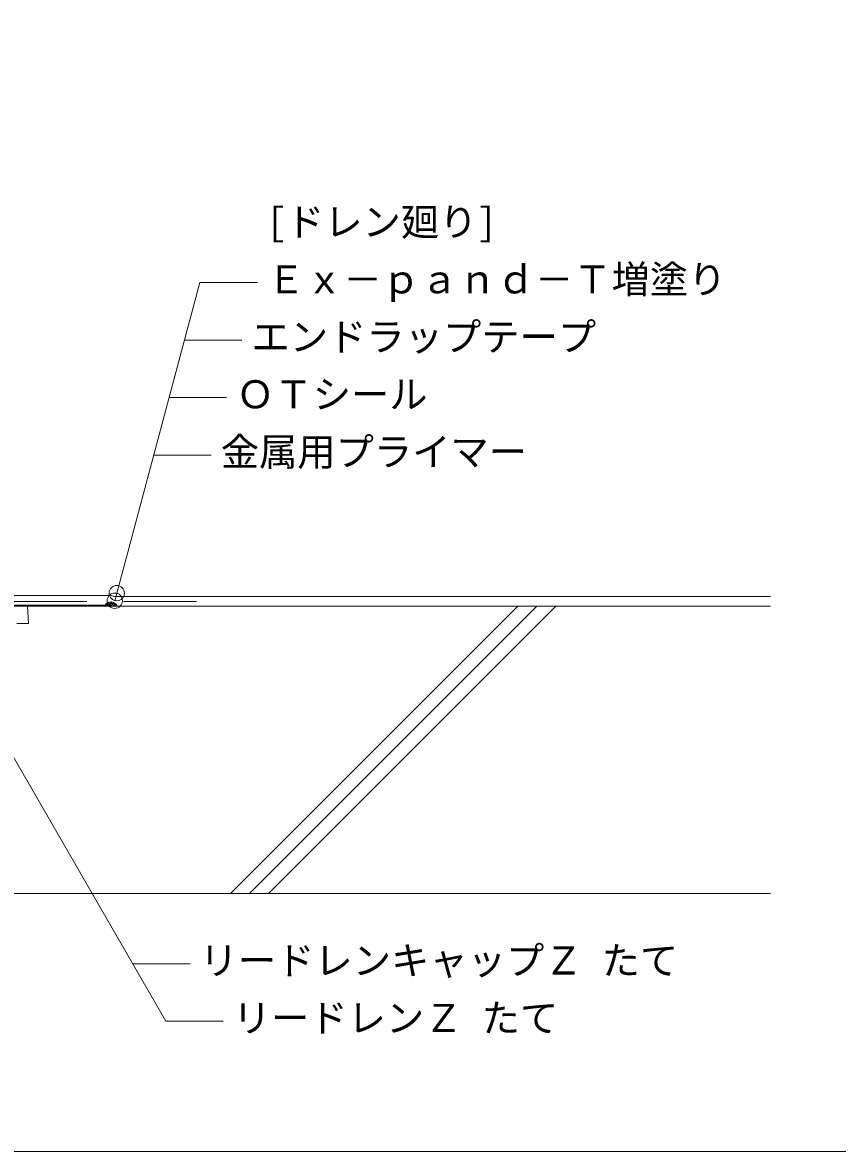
# Model space of a CAD drawing. Units: millimetres, scale not verified. Extents: x -1420 to 1420, y -983 to 983.
# Drawn here: x 137 to 563, y -598 to -8 of the extents above; entities that cross this region are included whole.
import ezdxf
from ezdxf.enums import TextEntityAlignment as Align

# ---------------------------------------------------------------- set-up
doc = ezdxf.new("R2010")
doc.units = ezdxf.units.MM
doc.header["$LTSCALE"] = 3
doc.linetypes.add('USER2', pattern=[19.05, 12.7, -6.35])
for name, color, linetype, lineweight in [('0-0_0', 7, 'Continuous', 18), ('0-3_KANAMONO', 4, 'Continuous', 18), ('0-4_KUTAI', 3, 'Continuous', 18), ('0-5_BOUSUI', 1, 'Continuous', 18), ('0-6_HATCH', 9, 'Continuous', 18), ('0-7_MOJI', 7, 'Continuous', 18), ('0-9_RIDOREN', 6, 'Continuous', 18)]:
    doc.layers.add(name, color=color, linetype=linetype, lineweight=lineweight)
doc.styles.add('ＭＳ ゴシック', font='')
doc.styles.get('ＭＳ ゴシック').set_extended_font_data('MS Gothic')

msp = doc.modelspace()

# ---------------------------------------------------------------- linework, layer by layer
at = {"layer": '0-0_0'}
msp.add_lwpolyline([(-899.892, -597.676), (900.108, -597.676), (900.108, 602.324), (-899.892, 602.324)], close=True, dxfattribs=at)
at = {"layer": '0-3_KANAMONO'}
msp.add_lwpolyline([(134.542, -313.061), (139.608, -313.061), (140.108, -322.061), (134.108, -322.061)], dxfattribs=at)
at = {"layer": '0-4_KUTAI'}
for p, q in [((139.608, -313.061), (527.608, -313.061)), ((527.608, -463.061), (65.608, -463.061))]:
    msp.add_line(p, q, dxfattribs=at)
at = {"layer": '0-5_BOUSUI', "linetype": 'USER2'}
msp.add_line((132.608, -310.561), (232.608, -310.561), dxfattribs=at)
at = {"layer": '0-5_BOUSUI'}
msp.add_lwpolyline([(50.113, -330.299), (129.513, -307.561), (183.267, -307.561), (185.133, -308.061), (527.608, -308.061)], dxfattribs=at)
msp.add_arc((183.22, -314.474), 3.616, 23.00828, 148.05274, dxfattribs=at)
at = {"layer": '0-6_HATCH'}
for p, q in [((180.767, -312.561), (182.368, -310.96)), ((181.831, -312.561), (180.939, -311.669)), ((183.678, -313.061), (181.776, -311.159)), ((182.114, -312.561), (183.774, -310.901)), ((185.025, -313.061), (182.842, -310.878)), ((182.961, -313.061), (184.8, -311.222)), ((184.308, -313.061), (185.609, -311.76)), ((186.372, -313.061), (184.351, -311.039)), ((180.484, -312.561), (180.285, -312.362)), ((185.655, -313.061), (186.221, -312.495)), ((245.73, -463.061), (395.73, -313.061)), ((255.629, -463.061), (405.629, -313.061)), ((265.529, -463.061), (415.529, -313.061))]:
    msp.add_line(p, q, dxfattribs=at)
at = {"layer": '0-7_MOJI'}
for p, q in [((185.21, -310.208), (229.688, -144.213)), ((259.688, -144.213), (229.688, -144.213)), ((251.65, -174.213), (221.65, -174.213)), ((243.611, -204.213), (213.611, -204.213)), ((235.573, -234.213), (205.573, -234.213)), ((80.9, -302.897), (211.867, -529.739)), ((224.547, -499.739), (194.547, -499.739)), ((241.867, -529.739), (211.867, -529.739))]:
    msp.add_line(p, q, dxfattribs=at)
for centre in [(185.21, -310.208), (186.269, -306.257)]:
    msp.add_circle(centre, 4, dxfattribs=at)
at = {"layer": '0-9_RIDOREN'}
msp.add_lwpolyline([(46.558, -336.518), (130.108, -312.561), (182.608, -312.561), (182.608, -313.061), (130.179, -313.061), (47.358, -336.809), (47.358, -486.809), (46.558, -486.809)], close=True, dxfattribs=at)

# ---------------------------------------------------------------- texts
at = {"layer": '0-7_MOJI', "style": 'ＭＳ ゴシック'}
for s, p in [('[ドレン廻り]', (264.688, -124.213)), ('Ｅｘ－ｐａｎｄ－Ｔ増塗り', (264.688, -154.213)), ('エンドラップテープ', (256.65, -184.213)), ('ＯＴシール', (248.611, -214.213)), ('金属用プライマー', (240.573, -244.213)), ('リードレンキャップＺ たて', (229.547, -509.739)), ('リードレンＺ たて', (246.867, -539.739))]:
    msp.add_text(s, height=14.66, dxfattribs=at).set_placement(p, align=Align.BOTTOM_LEFT)

doc.saveas('drawing.dxf')
